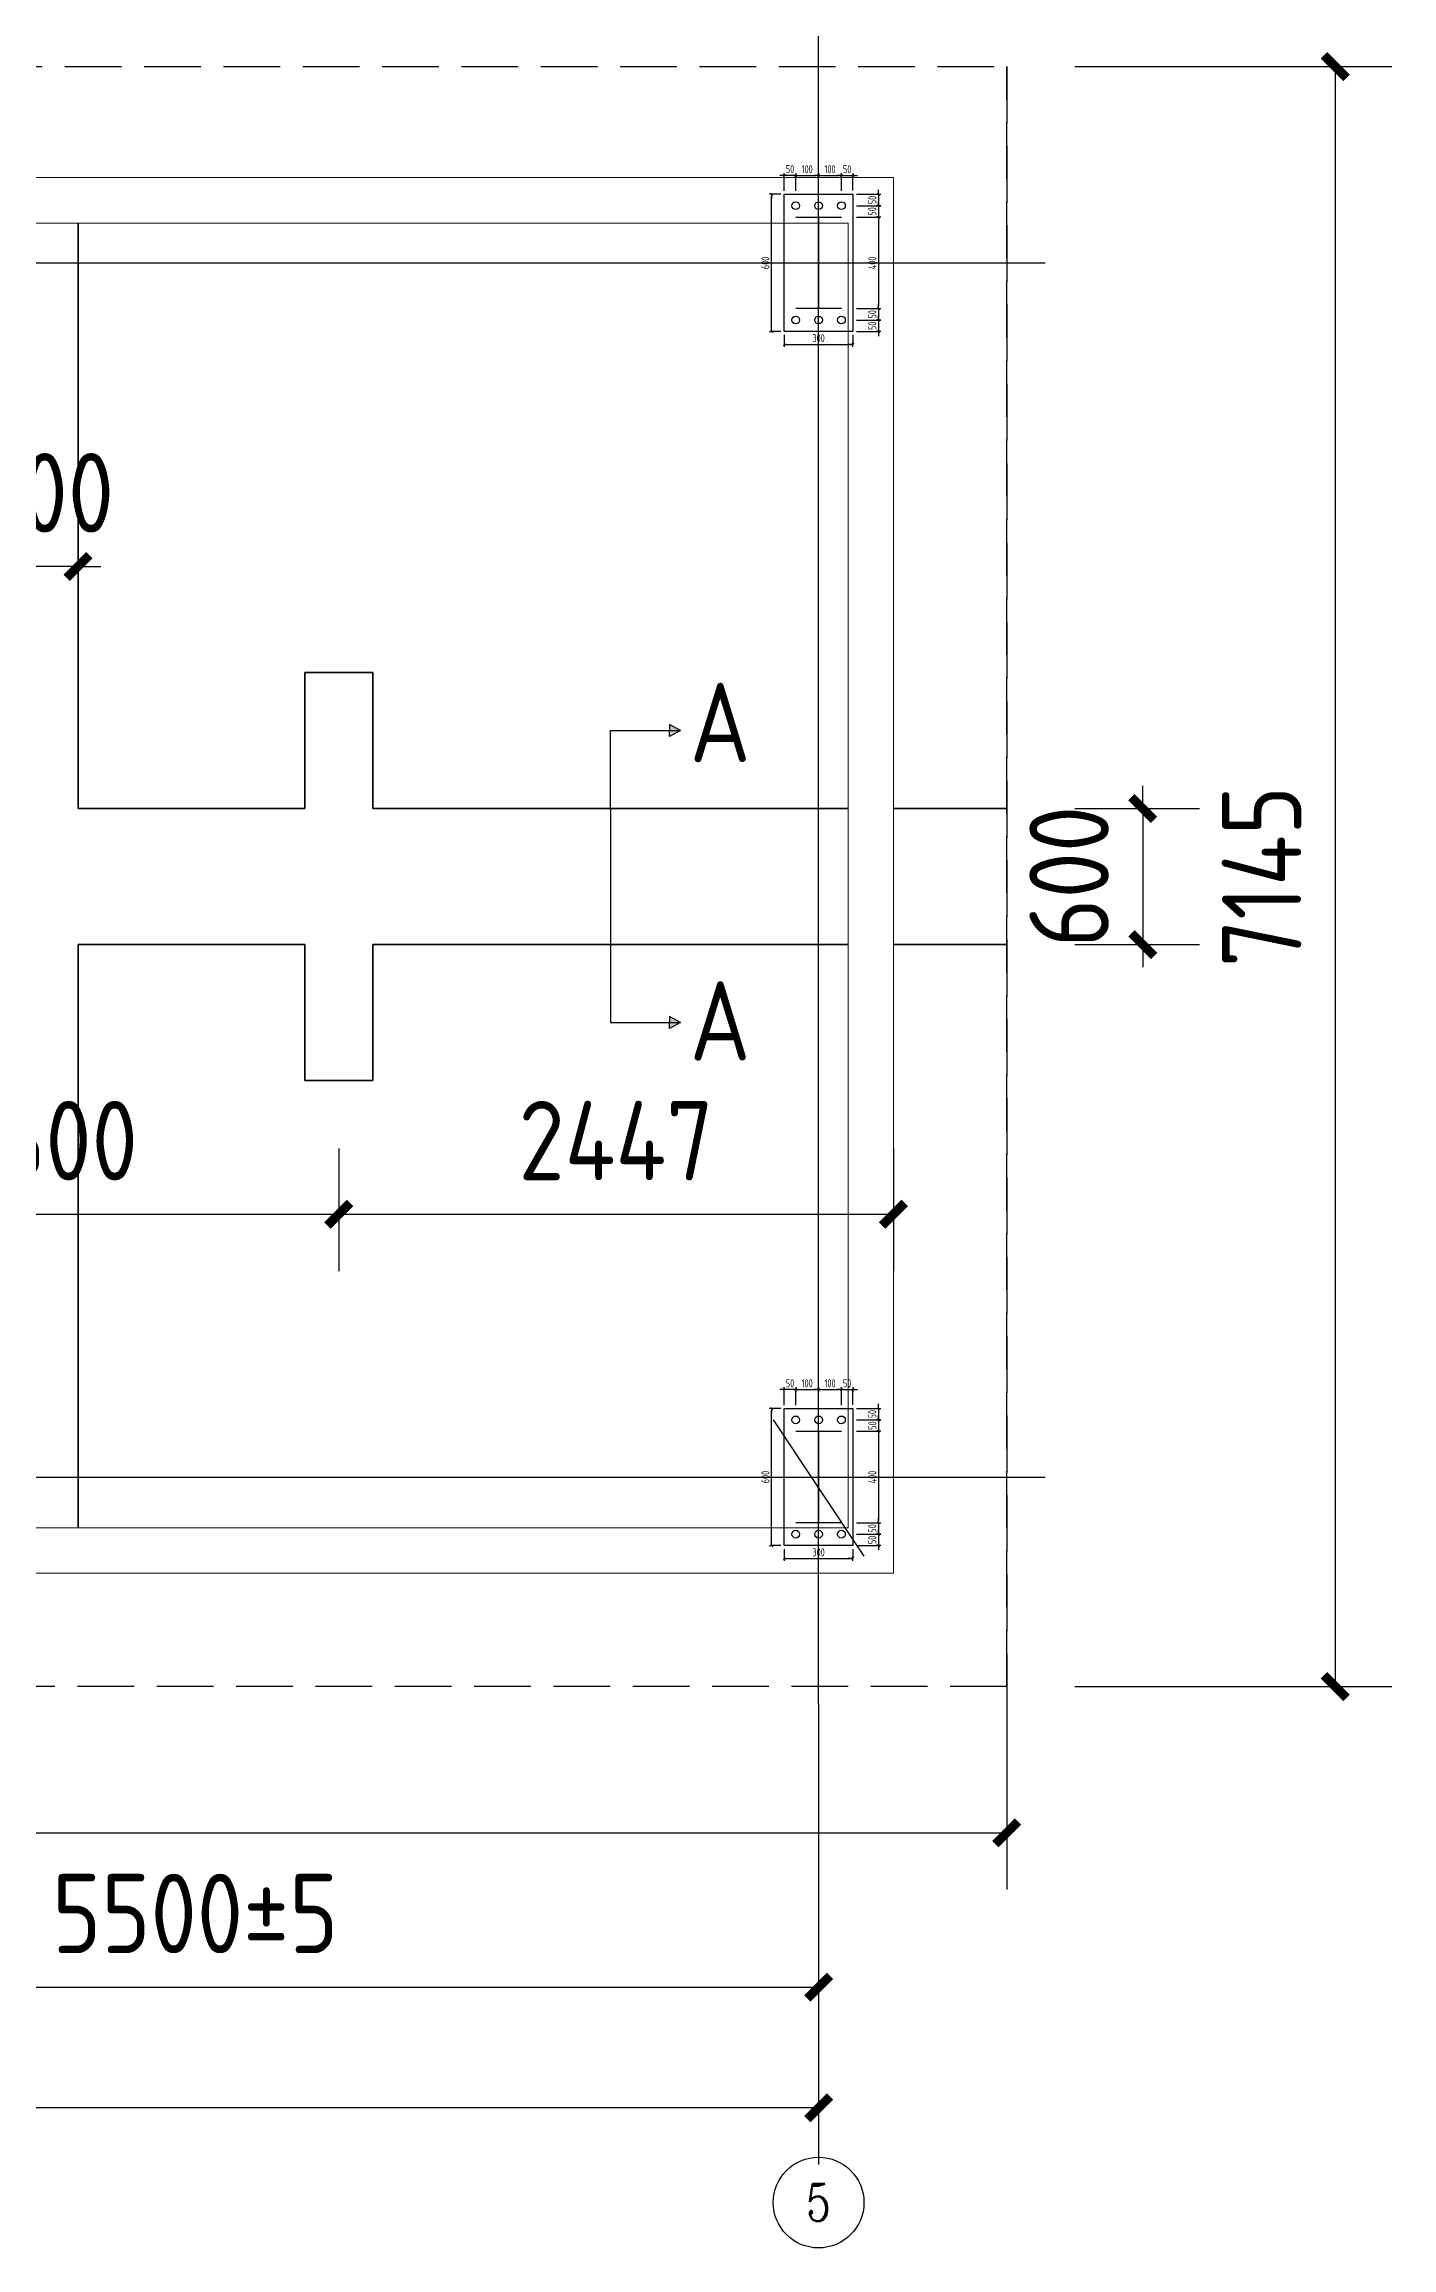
# Model space of a CAD drawing. Extents: x 1129386 to 1341523, y 309636 to 351636.
# Drawn here: x 1317348 to 1323294, y 335502 to 345222 of the extents above; entities that cross this region are included whole.
import ezdxf
from ezdxf.enums import TextEntityAlignment as Align

# ---------------------------------------------------------------- set-up
doc = ezdxf.new("R2010")
doc.units = 0
doc.header["$LTSCALE"] = 1000
doc.header["$MEASUREMENT"] = 0
doc.linetypes.add('DASH', pattern=[0.35, 0.25, -0.1])
for name, color, linetype in [('1', 7, 'Continuous'), ('9', 3, 'Continuous'), ('AXIS', 3, 'Continuous'), ('AXIS_TEXT', 7, 'Continuous'), ('DOTE', 1, 'Continuous')]:
    doc.layers.add(name, color=color, linetype=linetype)
doc.styles.add('_TCH_AXIS', font='COMPLEX', dxfattribs={"bigfont": 'GBCBIG'})
doc.styles.add('COMPLEX', font='COMPLEX')
doc.styles.add('HZ', font='tssdeng.shx', dxfattribs={"width": 0.7, "bigfont": 'tssdchn.shx'})
doc.styles.get("Standard").update_dxf_attribs({"font": 'gbenor.shx', "bigfont": 'gbcbig.shx'})
doc.dimstyles.new('1-1', dxfattribs={"dimscale": 100, "dimtxt": 3.5, "dimasz": 1, "dimexe": 0, "dimexo": 1.5, "dimgap": 1, "dimtad": 1, "dimdec": 0, "dimzin": 0, "dimdsep": 46, "dimtxsty": 'HZ', "dimblk": 'TJDIM', "dimcen": 0, "dimclrd": 3, "dimclre": 3, "dimclrt": 7, "dimaunit": 1, "dimadec": 0, "dimazin": 0, "dimtfac": 1, "dimtdec": 0, "dimtix": 1, "dimtmove": 2, "dimatfit": 3, "dimldrblk": 'TJDIM', "dimfxl": 0, "dimtolj": 1, "dimarcsym": 0})
doc.dimstyles.new('STANDARD$0', dxfattribs={"dimscale": 100, "dimtxt": 3.5, "dimasz": 1, "dimexe": 2.5, "dimexo": 3, "dimgap": 1.5, "dimtad": 1, "dimdec": 0, "dimzin": 0, "dimdsep": 46, "dimtxsty": 'Standard', "dimblk": 'ARCHTICK', "dimcen": 0.09, "dimadec": 0, "dimazin": 0, "dimtfac": 1, "dimtdec": 0, "dimtix": 1, "dimtmove": 2, "dimatfit": 3, "dimldrblk": 'ARCHTICK', "dimfxl": 1, "dimtolj": 1, "dimtzin": 0, "dimarcsym": 0})

# ---------------------------------------------------------------- blocks, each defined once
blk = doc.blocks.new('_ArchTick')
at = {"color": 0, "linetype": 'ByBlock', "const_width": 0.4}
blk.add_lwpolyline([(-0.5, -0.5), (0.5, 0.5)], dxfattribs=at)
blk = doc.blocks.new('*D97')
at = {"color": 0, "lineweight": -2}
for p, q in [((1315264.8, 337601.9), (1315264.8, 336401.9)), ((1320764.8, 337601.9), (1320764.8, 336401.9))]:
    blk.add_line(p, q, dxfattribs=at)
at = {"color": 0, "linetype": 'ByBlock', "lineweight": -2}
blk.add_line((1315264.8, 336651.9), (1320764.8, 336651.9), dxfattribs=at)
at = {"layer": 'Defpoints', "color": 0}
for p in [(1315264.8, 337901.9), (1320764.8, 337901.9), (1320764.8, 336651.9)]:
    blk.add_point(p, dxfattribs=at)
at = {"color": 0, "lineweight": -2, "xscale": 100, "yscale": 100, "zscale": 100, "rotation": 180}
blk.add_blockref('_ArchTick', (1315264.8, 336651.9), dxfattribs=at)
at = {"color": 0, "lineweight": -2, "xscale": 100, "yscale": 100, "zscale": 100}
blk.add_blockref('_ArchTick', (1320764.8, 336651.9), dxfattribs=at)
at = {"color": 0, "insert": (1318014.8, 336976.9), "char_height": 350, "attachment_point": 5}
blk.add_mtext('\\A1;5500±5', dxfattribs=at)
blk = doc.blocks.new('*D98')
at = {"color": 0, "lineweight": -2}
for p, q in [((1300864.8, 337601.9), (1300864.8, 335869.5)), ((1320764.8, 337601.9), (1320764.8, 335869.5))]:
    blk.add_line(p, q, dxfattribs=at)
at = {"color": 0, "linetype": 'ByBlock', "lineweight": -2}
for p, q in [((1300864.8, 336119.5), (1310664.8, 336119.5)), ((1320764.8, 336119.5), (1313498.1, 336119.5))]:
    blk.add_line(p, q, dxfattribs=at)
at = {"layer": 'Defpoints', "color": 0}
for p in [(1300864.8, 337901.9), (1320764.8, 337901.9), (1320764.8, 336119.5)]:
    blk.add_point(p, dxfattribs=at)
at = {"color": 0, "lineweight": -2, "xscale": 100, "yscale": 100, "zscale": 100, "rotation": 180}
blk.add_blockref('_ArchTick', (1300864.8, 336119.5), dxfattribs=at)
at = {"color": 0, "lineweight": -2, "xscale": 100, "yscale": 100, "zscale": 100}
blk.add_blockref('_ArchTick', (1320764.8, 336119.5), dxfattribs=at)
at = {"color": 0, "insert": (1312081.4, 336444.5), "char_height": 350, "attachment_point": 5}
blk.add_mtext('\\A1;19900%%P10', dxfattribs=at)
blk = doc.blocks.new('_AXISO')
blk.add_circle((0, 0), 0.5)
at = {"layer": 'AXIS_TEXT', "style": 'COMPLEX', "width": 1.041667}
blk.add_attdef('A', text='', height=0.56, dxfattribs=at).set_placement((-0.25, -0.28), (0.25, -0.28), align=Align.FIT)
blk = doc.blocks.new('*D102')
at = {"color": 0, "lineweight": -2}
for p, q in [((1321894.8, 345122.7), (1323294.1, 345122.7)), ((1321894.8, 337977.7), (1323294.1, 337977.7))]:
    blk.add_line(p, q, dxfattribs=at)
at = {"color": 0, "linetype": 'ByBlock', "lineweight": -2}
blk.add_line((1323044.1, 345122.7), (1323044.1, 337977.7), dxfattribs=at)
at = {"layer": 'Defpoints', "color": 0}
for p in [(1321594.8, 345122.7), (1321594.8, 337977.7), (1323044.1, 337977.7)]:
    blk.add_point(p, dxfattribs=at)
at = {"color": 0, "lineweight": -2, "xscale": 100, "yscale": 100, "zscale": 100}
for p, rotation in [((1323044.1, 345122.7), 90), ((1323044.1, 337977.7), 270)]:
    blk.add_blockref('_ArchTick', p, dxfattribs=dict(at, rotation=rotation))
at = {"color": 0, "insert": (1322719.1, 341550.2), "char_height": 350, "attachment_point": 5, "rotation": 90}
blk.add_mtext('\\A1;7145', dxfattribs=at)
blk = doc.blocks.new('*D103')
at = {"color": 0, "lineweight": -2}
for p, q in [((1308689.8, 338011.3), (1308689.8, 337082.7)), ((1321594.8, 338011.3), (1321594.8, 337082.7))]:
    blk.add_line(p, q, dxfattribs=at)
at = {"color": 0, "linetype": 'ByBlock', "lineweight": -2}
blk.add_line((1308689.8, 337332.7), (1321594.8, 337332.7), dxfattribs=at)
at = {"layer": 'Defpoints', "color": 0}
for p in [(1308689.8, 338311.3), (1321594.8, 338311.3), (1321594.8, 337332.7)]:
    blk.add_point(p, dxfattribs=at)
at = {"color": 0, "lineweight": -2, "xscale": 100, "yscale": 100, "zscale": 100, "rotation": 180}
blk.add_blockref('_ArchTick', (1308689.8, 337332.7), dxfattribs=at)
at = {"color": 0, "lineweight": -2, "xscale": 100, "yscale": 100, "zscale": 100}
blk.add_blockref('_ArchTick', (1321594.8, 337332.7), dxfattribs=at)
at = {"color": 0, "insert": (1315142.3, 337657.7), "char_height": 350, "attachment_point": 5}
blk.add_mtext('\\A1;12905', dxfattribs=at)
blk = doc.blocks.new('*D105')
at = {"color": 0, "linetype": 'ByBlock', "lineweight": -2}
for p, q in [((1322194.9, 341850.2), (1322194.9, 341950.2)), ((1322194.9, 341850.2), (1322194.9, 341250.2)), ((1322194.9, 341250.2), (1322194.9, 341150.2))]:
    blk.add_line(p, q, dxfattribs=at)
at = {"color": 0, "lineweight": -2}
for p, q in [((1321894.8, 341850.2), (1322444.9, 341850.2)), ((1321894.8, 341250.2), (1322444.9, 341250.2))]:
    blk.add_line(p, q, dxfattribs=at)
at = {"layer": 'Defpoints', "color": 0}
for p in [(1321594.8, 341850.2), (1321594.8, 341250.2), (1322194.9, 341250.2)]:
    blk.add_point(p, dxfattribs=at)
at = {"color": 0, "lineweight": -2, "xscale": 100, "yscale": 100, "zscale": 100}
for p, rotation in [((1322194.9, 341850.2), 270), ((1322194.9, 341250.2), 90)]:
    blk.add_blockref('_ArchTick', p, dxfattribs=dict(at, rotation=rotation))
at = {"color": 0, "insert": (1321869.9, 341550.2), "char_height": 350, "attachment_point": 5, "rotation": 90}
blk.add_mtext('\\A1;600', dxfattribs=at)
blk = doc.blocks.new('*D109')
at = {"color": 0, "lineweight": -2}
for p, q in [((1316047.8, 340350.2), (1316047.8, 339810.5)), ((1318647.8, 340350.2), (1318647.8, 339810.5))]:
    blk.add_line(p, q, dxfattribs=at)
at = {"color": 0, "linetype": 'ByBlock', "lineweight": -2}
blk.add_line((1316047.8, 340060.5), (1318647.8, 340060.5), dxfattribs=at)
at = {"layer": 'Defpoints', "color": 0}
for p in [(1316047.8, 340650.2), (1318647.8, 340650.2), (1318647.8, 340060.5)]:
    blk.add_point(p, dxfattribs=at)
at = {"color": 0, "lineweight": -2, "xscale": 100, "yscale": 100, "zscale": 100, "rotation": 180}
blk.add_blockref('_ArchTick', (1316047.8, 340060.5), dxfattribs=at)
at = {"color": 0, "lineweight": -2, "xscale": 100, "yscale": 100, "zscale": 100}
blk.add_blockref('_ArchTick', (1318647.8, 340060.5), dxfattribs=at)
at = {"color": 0, "insert": (1317347.8, 340385.5), "char_height": 350, "attachment_point": 5}
blk.add_mtext('\\A1;2600', dxfattribs=at)
blk = doc.blocks.new('*D111')
at = {"color": 0, "lineweight": -2}
for p, q in [((1317197.8, 343217.9), (1317197.8, 343167.9)), ((1317497.8, 343217.9), (1317497.8, 343167.9))]:
    blk.add_line(p, q, dxfattribs=at)
at = {"color": 0, "linetype": 'ByBlock', "lineweight": -2}
for p, q in [((1317197.8, 342917.9), (1317097.8, 342917.9)), ((1317497.8, 342917.9), (1317197.8, 342917.9)), ((1317497.8, 342917.9), (1317597.8, 342917.9))]:
    blk.add_line(p, q, dxfattribs=at)
at = {"layer": 'Defpoints', "color": 0}
for p in [(1317197.8, 342917.9), (1317197.8, 342917.9), (1317497.8, 342917.9)]:
    blk.add_point(p, dxfattribs=at)
at = {"color": 0, "lineweight": -2, "xscale": 100, "yscale": 100, "zscale": 100}
blk.add_blockref('_ArchTick', (1317197.8, 342917.9), dxfattribs=at)
at = {"color": 0, "lineweight": -2, "xscale": 100, "yscale": 100, "zscale": 100, "rotation": 180}
blk.add_blockref('_ArchTick', (1317497.8, 342917.9), dxfattribs=at)
at = {"color": 0, "insert": (1317347.8, 343242.9), "char_height": 350, "attachment_point": 5}
blk.add_mtext('\\A1;300', dxfattribs=at)
blk = doc.blocks.new('TJDIM')
at = {"color": 2, "const_width": 0.45}
blk.add_lwpolyline([(-0.5, -0.5), (0.5, 0.5)], dxfattribs=at)
at = {"layer": '9', "color": 3, "linetype": 'Continuous'}
for p, q in [((0, 0), (-2, 0)), ((0, -1), (0, 1))]:
    blk.add_line(p, q, dxfattribs=at)
blk = doc.blocks.new('*D62')
at = {"layer": '1', "color": 3, "lineweight": -2}
for p, q in [((1149622, 398009), (1149622, 398687)), ((1150622, 398009), (1150622, 398687))]:
    blk.add_line(p, q, dxfattribs=at)
at = {"layer": '1', "color": 3, "linetype": 'ByBlock', "lineweight": -2}
blk.add_line((1149722, 398687), (1150522, 398687), dxfattribs=at)
at = {"layer": 'Defpoints', "color": 0}
for p in [(1150622, 398687), (1149622, 397859), (1150622, 397859)]:
    blk.add_point(p, dxfattribs=at)
at = {"layer": '1', "color": 3, "lineweight": -2, "xscale": 100, "yscale": 100, "zscale": 100, "rotation": 180}
blk.add_blockref('TJDIM', (1149622, 398687), dxfattribs=at)
at = {"layer": '1', "color": 3, "lineweight": -2, "xscale": 100, "yscale": 100, "zscale": 100}
blk.add_blockref('TJDIM', (1150622, 398687), dxfattribs=at)
at = {"layer": '1', "color": 7, "insert": (1150122, 398962), "char_height": 350, "attachment_point": 5, "style": 'HZ'}
blk.add_mtext('\\A1;100', dxfattribs=at)
blk = doc.blocks.new('*D63')
at = {"layer": '1', "color": 3, "linetype": 'ByBlock', "lineweight": -2}
for p, q in [((1149022, 398687), (1148922, 398687)), ((1149622, 398687), (1149122, 398687)), ((1149722, 398687), (1149822, 398687))]:
    blk.add_line(p, q, dxfattribs=at)
at = {"layer": '1', "color": 3, "lineweight": -2}
for p, q in [((1149122, 398009), (1149122, 398687)), ((1149622, 398009), (1149622, 398687))]:
    blk.add_line(p, q, dxfattribs=at)
at = {"layer": 'Defpoints', "color": 0}
for p in [(1149122, 398687), (1149122, 397859), (1149622, 397859)]:
    blk.add_point(p, dxfattribs=at)
at = {"layer": '1', "color": 3, "lineweight": -2, "xscale": 100, "yscale": 100, "zscale": 100}
blk.add_blockref('TJDIM', (1149122, 398687), dxfattribs=at)
at = {"layer": '1', "color": 3, "lineweight": -2, "xscale": 100, "yscale": 100, "zscale": 100, "rotation": 180}
blk.add_blockref('TJDIM', (1149622, 398687), dxfattribs=at)
at = {"layer": '1', "color": 7, "insert": (1149372, 398962), "char_height": 350, "attachment_point": 5, "style": 'HZ'}
blk.add_mtext('\\A1;50', dxfattribs=at)
blk = doc.blocks.new('*D64')
at = {"layer": '1', "color": 3, "lineweight": -2}
for p, q in [((1150622, 398009), (1150622, 398687)), ((1151622, 398009), (1151622, 398687))]:
    blk.add_line(p, q, dxfattribs=at)
at = {"layer": '1', "color": 3, "linetype": 'ByBlock', "lineweight": -2}
blk.add_line((1150722, 398687), (1151522, 398687), dxfattribs=at)
at = {"layer": 'Defpoints', "color": 0}
for p in [(1151622, 398687), (1150622, 397859), (1151622, 397859)]:
    blk.add_point(p, dxfattribs=at)
at = {"layer": '1', "color": 3, "lineweight": -2, "xscale": 100, "yscale": 100, "zscale": 100, "rotation": 180}
blk.add_blockref('TJDIM', (1150622, 398687), dxfattribs=at)
at = {"layer": '1', "color": 3, "lineweight": -2, "xscale": 100, "yscale": 100, "zscale": 100}
blk.add_blockref('TJDIM', (1151622, 398687), dxfattribs=at)
at = {"layer": '1', "color": 7, "insert": (1151122, 398962), "char_height": 350, "attachment_point": 5, "style": 'HZ'}
blk.add_mtext('\\A1;100', dxfattribs=at)
blk = doc.blocks.new('*D65')
at = {"layer": '1', "color": 3, "linetype": 'ByBlock', "lineweight": -2}
for p, q in [((1151522, 398687), (1151422, 398687)), ((1151622, 398687), (1152122, 398687)), ((1152222, 398687), (1152322, 398687))]:
    blk.add_line(p, q, dxfattribs=at)
at = {"layer": '1', "color": 3, "lineweight": -2}
for p, q in [((1151622, 398009), (1151622, 398687)), ((1152122, 398025), (1152122, 398687))]:
    blk.add_line(p, q, dxfattribs=at)
at = {"layer": 'Defpoints', "color": 0}
for p in [(1152122, 398687), (1151622, 397859), (1152122, 397875)]:
    blk.add_point(p, dxfattribs=at)
at = {"layer": '1', "color": 3, "lineweight": -2, "xscale": 100, "yscale": 100, "zscale": 100}
blk.add_blockref('TJDIM', (1151622, 398687), dxfattribs=at)
at = {"layer": '1', "color": 3, "lineweight": -2, "xscale": 100, "yscale": 100, "zscale": 100, "rotation": 180}
blk.add_blockref('TJDIM', (1152122, 398687), dxfattribs=at)
at = {"layer": '1', "color": 7, "insert": (1151872, 398962), "char_height": 350, "attachment_point": 5, "style": 'HZ'}
blk.add_mtext('\\A1;50', dxfattribs=at)
blk = doc.blocks.new('*D66')
at = {"layer": '1', "color": 3, "lineweight": -2}
for p, q in [((1152280, 397363), (1153247, 397363)), ((1152280, 396863), (1153247, 396863))]:
    blk.add_line(p, q, dxfattribs=at)
at = {"layer": '1', "color": 3, "linetype": 'ByBlock', "lineweight": -2}
for p, q in [((1153247, 397463), (1153247, 397563)), ((1153247, 397363), (1153247, 396863)), ((1153247, 396763), (1153247, 396663))]:
    blk.add_line(p, q, dxfattribs=at)
at = {"layer": 'Defpoints', "color": 0}
for p in [(1152130, 397363), (1152130, 396863), (1153247, 396863)]:
    blk.add_point(p, dxfattribs=at)
at = {"layer": '1', "color": 3, "lineweight": -2, "xscale": 100, "yscale": 100, "zscale": 100}
for p, rotation in [((1153247, 397363), 270), ((1153247, 396863), 90)]:
    blk.add_blockref('TJDIM', p, dxfattribs=dict(at, rotation=rotation))
at = {"layer": '1', "color": 7, "insert": (1152972, 397113), "char_height": 350, "attachment_point": 5, "rotation": 90, "style": 'HZ'}
blk.add_mtext('\\A1;50', dxfattribs=at)
blk = doc.blocks.new('*D67')
at = {"layer": '1', "color": 3, "lineweight": -2}
for p, q in [((1152280, 396863), (1153247, 396863)), ((1152280, 392863), (1153247, 392863))]:
    blk.add_line(p, q, dxfattribs=at)
at = {"layer": '1', "color": 3, "linetype": 'ByBlock', "lineweight": -2}
blk.add_line((1153247, 396763), (1153247, 392963), dxfattribs=at)
at = {"layer": 'Defpoints', "color": 0}
for p in [(1152130, 396863), (1152130, 392863), (1153247, 392863)]:
    blk.add_point(p, dxfattribs=at)
at = {"layer": '1', "color": 3, "lineweight": -2, "xscale": 100, "yscale": 100, "zscale": 100}
for p, rotation in [((1153247, 396863), 90), ((1153247, 392863), 270)]:
    blk.add_blockref('TJDIM', p, dxfattribs=dict(at, rotation=rotation))
at = {"layer": '1', "color": 7, "insert": (1152972, 394863), "char_height": 350, "attachment_point": 5, "rotation": 90, "style": 'HZ'}
blk.add_mtext('\\A1;400', dxfattribs=at)
blk = doc.blocks.new('*D68')
at = {"layer": '1', "color": 3, "lineweight": -2}
for p, q in [((1152280, 392863), (1153247, 392863)), ((1152280, 392363), (1153247, 392363))]:
    blk.add_line(p, q, dxfattribs=at)
at = {"layer": '1', "color": 3, "linetype": 'ByBlock', "lineweight": -2}
for p, q in [((1153247, 392963), (1153247, 393063)), ((1153247, 392863), (1153247, 392363)), ((1153247, 392263), (1153247, 392163))]:
    blk.add_line(p, q, dxfattribs=at)
at = {"layer": 'Defpoints', "color": 0}
for p in [(1152130, 392863), (1152130, 392363), (1153247, 392363)]:
    blk.add_point(p, dxfattribs=at)
at = {"layer": '1', "color": 3, "lineweight": -2, "xscale": 100, "yscale": 100, "zscale": 100}
for p, rotation in [((1153247, 392863), 270), ((1153247, 392363), 90)]:
    blk.add_blockref('TJDIM', p, dxfattribs=dict(at, rotation=rotation))
at = {"layer": '1', "color": 7, "insert": (1152972, 392613), "char_height": 350, "attachment_point": 5, "rotation": 90, "style": 'HZ'}
blk.add_mtext('\\A1;50', dxfattribs=at)
blk = doc.blocks.new('*D69')
at = {"layer": '1', "color": 3, "lineweight": -2}
for p, q in [((1149122, 391713), (1149122, 391296)), ((1152122, 391713), (1152122, 391296))]:
    blk.add_line(p, q, dxfattribs=at)
at = {"layer": '1', "color": 3, "linetype": 'ByBlock', "lineweight": -2}
blk.add_line((1149222, 391296), (1152022, 391296), dxfattribs=at)
at = {"layer": 'Defpoints', "color": 0}
for p in [(1149122, 391863), (1152122, 391863), (1152122, 391296)]:
    blk.add_point(p, dxfattribs=at)
at = {"layer": '1', "color": 3, "lineweight": -2, "xscale": 100, "yscale": 100, "zscale": 100, "rotation": 180}
blk.add_blockref('TJDIM', (1149122, 391296), dxfattribs=at)
at = {"layer": '1', "color": 3, "lineweight": -2, "xscale": 100, "yscale": 100, "zscale": 100}
blk.add_blockref('TJDIM', (1152122, 391296), dxfattribs=at)
at = {"layer": '1', "color": 7, "insert": (1150622, 391571), "char_height": 350, "attachment_point": 5, "style": 'HZ'}
blk.add_mtext('\\A1;300', dxfattribs=at)
blk = doc.blocks.new('*D70')
at = {"layer": '1', "color": 3, "lineweight": -2}
for p, q in [((1148972, 397863), (1148569, 397863)), ((1148972, 391863), (1148569, 391863))]:
    blk.add_line(p, q, dxfattribs=at)
at = {"layer": '1', "color": 3, "linetype": 'ByBlock', "lineweight": -2}
blk.add_line((1148569, 391963), (1148569, 397763), dxfattribs=at)
at = {"layer": 'Defpoints', "color": 0}
for p in [(1148569, 397863), (1149122, 397863), (1149122, 391863)]:
    blk.add_point(p, dxfattribs=at)
at = {"layer": '1', "color": 3, "lineweight": -2, "xscale": 100, "yscale": 100, "zscale": 100}
for p, rotation in [((1148569, 397863), 90), ((1148569, 391863), 270)]:
    blk.add_blockref('TJDIM', p, dxfattribs=dict(at, rotation=rotation))
at = {"layer": '1', "color": 7, "insert": (1148294, 394863), "char_height": 350, "attachment_point": 5, "rotation": 90, "style": 'HZ'}
blk.add_mtext('\\A1;600', dxfattribs=at)
blk = doc.blocks.new('*D71')
at = {"layer": '1', "color": 3, "lineweight": -2}
for p, q in [((1152280, 397863), (1153247, 397863)), ((1152280, 397363), (1153247, 397363))]:
    blk.add_line(p, q, dxfattribs=at)
at = {"layer": '1', "color": 3, "linetype": 'ByBlock', "lineweight": -2}
for p, q in [((1153247, 397963), (1153247, 398063)), ((1153247, 397863), (1153247, 397363)), ((1153247, 397263), (1153247, 397163))]:
    blk.add_line(p, q, dxfattribs=at)
at = {"layer": 'Defpoints', "color": 0}
for p in [(1152130, 397863), (1152130, 397363), (1153247, 397363)]:
    blk.add_point(p, dxfattribs=at)
at = {"layer": '1', "color": 3, "lineweight": -2, "xscale": 100, "yscale": 100, "zscale": 100}
for p, rotation in [((1153247, 397863), 270), ((1153247, 397363), 90)]:
    blk.add_blockref('TJDIM', p, dxfattribs=dict(at, rotation=rotation))
at = {"layer": '1', "color": 7, "insert": (1152972, 397613), "char_height": 350, "attachment_point": 5, "rotation": 90, "style": 'HZ'}
blk.add_mtext('\\A1;50', dxfattribs=at)
blk = doc.blocks.new('*D72')
at = {"layer": '1', "color": 3, "lineweight": -2}
for p, q in [((1152280, 392363), (1153247, 392363)), ((1152280, 391863), (1153247, 391863))]:
    blk.add_line(p, q, dxfattribs=at)
at = {"layer": '1', "color": 3, "linetype": 'ByBlock', "lineweight": -2}
for p, q in [((1153247, 392463), (1153247, 392563)), ((1153247, 392363), (1153247, 391863)), ((1153247, 391763), (1153247, 391663))]:
    blk.add_line(p, q, dxfattribs=at)
at = {"layer": 'Defpoints', "color": 0}
for p in [(1152130, 392363), (1152130, 391863), (1153247, 391863)]:
    blk.add_point(p, dxfattribs=at)
at = {"layer": '1', "color": 3, "lineweight": -2, "xscale": 100, "yscale": 100, "zscale": 100}
for p, rotation in [((1153247, 392363), 270), ((1153247, 391863), 90)]:
    blk.add_blockref('TJDIM', p, dxfattribs=dict(at, rotation=rotation))
at = {"layer": '1', "color": 7, "insert": (1152972, 392113), "char_height": 350, "attachment_point": 5, "rotation": 90, "style": 'HZ'}
blk.add_mtext('\\A1;50', dxfattribs=at)
blk = doc.blocks.new('*D142')
at = {"color": 0, "lineweight": -2}
for p, q in [((1318647.8, 340350.2), (1318647.8, 339810.5)), ((1321094.8, 340350.2), (1321094.8, 339810.5))]:
    blk.add_line(p, q, dxfattribs=at)
at = {"color": 0, "linetype": 'ByBlock', "lineweight": -2}
blk.add_line((1318647.8, 340060.5), (1321094.8, 340060.5), dxfattribs=at)
at = {"layer": 'Defpoints', "color": 0}
for p in [(1318647.8, 340650.2), (1321094.8, 340650.2), (1321094.8, 340060.5)]:
    blk.add_point(p, dxfattribs=at)
at = {"color": 0, "lineweight": -2, "xscale": 100, "yscale": 100, "zscale": 100, "rotation": 180}
blk.add_blockref('_ArchTick', (1318647.8, 340060.5), dxfattribs=at)
at = {"color": 0, "lineweight": -2, "xscale": 100, "yscale": 100, "zscale": 100}
blk.add_blockref('_ArchTick', (1321094.8, 340060.5), dxfattribs=at)
at = {"color": 0, "insert": (1319871.3, 340385.5), "char_height": 350, "attachment_point": 5}
blk.add_mtext('\\A1;2447', dxfattribs=at)
blk = doc.blocks.new('C')
at = {"layer": '1', "color": 1}
for p, q in [((1149622.4, 396863.1), (1151622.4, 396863.1)), ((1150622.4, 396863.1), (1150622.4, 392863.1)), ((1151622.4, 392863.1), (1149622.4, 392863.1))]:
    blk.add_line(p, q, dxfattribs=at)
blk.add_lwpolyline([(1152122.4, 397863.1), (1152122.4, 391863.1), (1149122.4, 391863.1), (1149122.4, 397863.1)], close=True, dxfattribs=at)
for centre in [(1149622.4, 397363.1), (1150622.4, 397363.1), (1151622.4, 397363.1), (1149622.4, 392363.1), (1150622.4, 392363.1), (1151622.4, 392363.1)]:
    blk.add_circle(centre, 169.1, dxfattribs=at)
for base, p1, p2, text, picture, middle in [((1149122.4, 398686.5), (1149622.4, 397859.5), (1149122.4, 397859.5), '50', '*D63', (1149372.4, 398961.5)), ((1150622.4, 398686.5), (1149622.4, 397859.5), (1150622.4, 397859.5), '100', '*D62', (1150122.4, 398961.5)), ((1151622.4, 398686.5), (1150622.4, 397859.5), (1151622.4, 397859.5), '100', '*D64', (1151122.4, 398961.5)), ((1152122.4, 398686.5), (1151622.4, 397859.5), (1152122.4, 397874.5), '50', '*D65', (1151872.4, 398961.5)), ((1152122.4, 391295.5), (1149122.4, 391863.1), (1152122.4, 391863.1), '300', '*D69', (1150622.4, 391570.5))]:
    dim = blk.add_linear_dim(base=base, p1=p1, p2=p2, text=text, dimstyle='1-1', dxfattribs=at)
    dim.commit()
    dim.dimension.update_dxf_attribs({"geometry": picture, "text_midpoint": middle})
for base, p1, p2, text, picture, middle in [((1148568.8, 397863.1), (1149122.4, 391863.1), (1149122.4, 397863.1), '600', '*D70', (1148293.8, 394863.1)), ((1153247.5, 397363.1), (1152130.4, 397863.1), (1152130.4, 397363.1), '50', '*D71', (1152972.5, 397613.1)), ((1153247.5, 396863.1), (1152130.4, 397363.1), (1152130.4, 396863.1), '50', '*D66', (1152972.5, 397113.1)), ((1153247.5, 392863.1), (1152130.4, 396863.1), (1152130.4, 392863.1), '400', '*D67', (1152972.5, 394863.1)), ((1153247.5, 392363.1), (1152130.4, 392863.1), (1152130.4, 392363.1), '50', '*D68', (1152972.5, 392613.1)), ((1153247.5, 391863.1), (1152130.4, 392363.1), (1152130.4, 391863.1), '50', '*D72', (1152972.5, 392113.1))]:
    dim = blk.add_linear_dim(base=base, p1=p1, p2=p2, angle=90, text=text, dimstyle='1-1', dxfattribs=at)
    dim.commit()
    dim.dimension.update_dxf_attribs({"geometry": picture, "text_midpoint": middle})

msp = doc.modelspace()

# ---------------------------------------------------------------- hatches: boundary and pattern name
h = msp.add_hatch(color=256)
h.dxf.hatch_style = 1
h.paths.add_polyline_path([(1320155.8, 340905.9), (1320107.7, 340932.3), (1320107.7, 340905.9)])
h.paths.add_polyline_path([(1320107.7, 340879.5), (1320155.8, 340905.9), (1320107.7, 340905.9)])
h.paths.add_polyline_path([(1320107.7, 342168), (1320155.8, 342194.5), (1320107.7, 342194.5)])
h.paths.add_polyline_path([(1320155.8, 342194.5), (1320107.7, 342220.9), (1320107.7, 342194.5)])

# ---------------------------------------------------------------- linework, layer by layer
at = {"color": 7, "linetype": 'Continuous', "lineweight": 35}
for p, q in [((1317497.8, 341850.2), (1317497.8, 344432.7)), ((1318797.8, 342450.2), (1318497.8, 342450.2)), ((1318497.8, 342450.2), (1318497.8, 341850.2)), ((1318797.8, 341850.2), (1318797.8, 342450.2)), ((1318497.8, 341850.2), (1317497.8, 341850.2)), ((1320894.8, 341850.2), (1318797.8, 341850.2)), ((1321594.8, 341850.2), (1321094.8, 341850.2)), ((1317497.8, 341250.2), (1318497.8, 341250.2)), ((1317497.8, 338677.7), (1317497.8, 341250.2)), ((1318497.8, 341250.2), (1318497.8, 340650.2)), ((1318797.8, 340650.2), (1318797.8, 341250.2)), ((1318797.8, 341250.2), (1320894.8, 341250.2)), ((1321094.8, 341250.2), (1321594.8, 341250.2)), ((1318497.8, 340650.2), (1318797.8, 340650.2))]:
    msp.add_line(p, q, dxfattribs=at)
for p, q in [((1319846.3, 341850.2), (1319846.3, 342194.5)), ((1319846.3, 342194.5), (1320155.8, 342194.5)), ((1320155.8, 342194.5), (1320107.7, 342220.9)), ((1320107.7, 342220.9), (1320107.7, 342194.5)), ((1320155.8, 342194.5), (1320107.7, 342168)), ((1320107.7, 342168), (1320107.7, 342194.5)), ((1319846.3, 341850.2), (1319846.3, 341250.2)), ((1319846.3, 341250.2), (1319846.3, 340905.9)), ((1319846.3, 340905.9), (1320155.8, 340905.9)), ((1320155.8, 340905.9), (1320107.7, 340932.3)), ((1320107.7, 340932.3), (1320107.7, 340905.9)), ((1320155.8, 340905.9), (1320107.7, 340879.5)), ((1320107.7, 340879.5), (1320107.7, 340905.9)), ((1320564.8, 339153.5), (1320964.8, 338553.5))]:
    msp.add_line(p, q)
at = {"layer": '1', "color": 7, "linetype": 'DASH', "lineweight": 30}
for p, q in [((1308689.8, 345122.7), (1321594.8, 345122.7)), ((1308689.8, 345122.7), (1321594.8, 345122.7)), ((1321594.8, 337977.7), (1321594.8, 345122.7)), ((1321594.8, 345122.7), (1321594.8, 337977.7)), ((1321594.8, 337977.7), (1308689.8, 337977.7)), ((1321594.8, 337977.7), (1308689.8, 337977.7))]:
    msp.add_line(p, q, dxfattribs=at)
at = {"layer": '1', "color": 2, "linetype": 'Continuous', "lineweight": 13}
for p, q in [((1308819.8, 344632.7), (1321094.8, 344632.7)), ((1308819.8, 344632.7), (1321094.8, 344632.7)), ((1321094.8, 344632.7), (1321094.8, 338477.7)), ((1321094.8, 338477.7), (1321094.8, 344632.7)), ((1320894.8, 344432.7), (1308819.8, 344432.7)), ((1308819.8, 344432.7), (1320894.8, 344432.7)), ((1320894.8, 344432.7), (1320894.8, 338677.7)), ((1320894.8, 338677.7), (1320894.8, 344432.7)), ((1320894.8, 338677.7), (1308819.8, 338677.7)), ((1320894.8, 338677.7), (1308819.8, 338677.7)), ((1321094.8, 338477.7), (1308819.8, 338477.7)), ((1321094.8, 338477.7), (1308819.8, 338477.7))]:
    msp.add_line(p, q, dxfattribs=at)
at = {"layer": 'AXIS'}
msp.add_line((1320764.8, 337901.9), (1320764.8, 335901.9), dxfattribs=at)
at = {"layer": 'DOTE'}
for p, q in [((1320764.8, 337901.9), (1320764.8, 345256.9)), ((1299864.8, 344256.9), (1321764.8, 344256.9)), ((1299864.8, 338901.9), (1321764.8, 338901.9))]:
    msp.add_line(p, q, dxfattribs=at)

# ---------------------------------------------------------------- block references
at = {"xscale": 0.1008403360610828, "yscale": 0.1008403361483943, "zscale": 0.1008403361344538}
for p in [(1204735.6, 304438.7), (1204735.6, 299083.7)]:
    msp.add_blockref('C', p, dxfattribs=at)
at = {"layer": 'AXIS'}
ref = msp.add_blockref('_AXISO', (1320764.8, 335701.9), dxfattribs=dict(at, xscale=400, yscale=400, zscale=400))
ref.add_attrib('A', '5', dxfattribs={"layer": 'AXIS_TEXT', "height": 164.4, "style": '_TCH_AXIS', "width": 0.995025}).set_placement((1320710, 335619.7), (1320819.6, 335619.7), align=Align.FIT)

# ---------------------------------------------------------------- texts
at = {"char_height": 350, "width": 58.761, "attachment_point": 1}
for insert in [(1320196.3, 342405), (1320196.3, 341088.7)]:
    msp.add_mtext('A', dxfattribs=dict(at, insert=insert))

# ---------------------------------------------------------------- dimensions: what is measured, and where the dimension line sits
at = {"color": 3}
for base, p1, p2, picture, middle in [((1323044.1, 337977.7), (1321594.8, 345122.7), (1321594.8, 337977.7), '*D102', (1322719.1, 341550.2)), ((1322194.9, 341250.2), (1321594.8, 341850.2), (1321594.8, 341250.2), '*D105', (1321869.9, 341550.2))]:
    dim = msp.add_linear_dim(base=base, p1=p1, p2=p2, angle=90, dimstyle='STANDARD$0', override={"dimblk": 'ArchTick', "dimfxl": 0}, dxfattribs=at)
    dim.commit()
    dim.dimension.update_dxf_attribs({"geometry": picture, "text_midpoint": middle})
for base, p1, p2, override, picture, middle in [((1317197.8, 342917.9), (1317497.8, 342917.9), (1317197.8, 342917.9), {"dimblk": 'ArchTick', "dimfxl": 0}, '*D111', (1317347.8, 343242.9)), ((1318647.8, 340060.5), (1316047.8, 340650.2), (1318647.8, 340650.2), {"dimfxl": 0}, '*D109', (1317347.8, 340385.5)), ((1321094.8, 340060.5), (1318647.8, 340650.2), (1321094.8, 340650.2), {"dimblk": 'ArchTick', "dimfxl": 0}, '*D142', (1319871.3, 340385.5)), ((1321594.8, 337332.7), (1308689.8, 338311.3), (1321594.8, 338311.3), {"dimblk": 'ArchTick', "dimfxl": 0}, '*D103', (1315142.3, 337657.7))]:
    dim = msp.add_linear_dim(base=base, p1=p1, p2=p2, dimstyle='STANDARD$0', override=override, dxfattribs=at)
    dim.commit()
    dim.dimension.update_dxf_attribs({"geometry": picture, "text_midpoint": middle})
dim = msp.add_linear_dim(base=(1320764.8, 336119.5), p1=(1300864.8, 337901.9), p2=(1320764.8, 337901.9), angle=0, text='19900%%P10', dimstyle='STANDARD$0', override={"dimblk": 'ArchTick', "dimfxl": 0}, dxfattribs=at)
dim.commit()
dim.dimension.update_dxf_attribs({"geometry": '*D98', "text_midpoint": (1312081.4, 336444.5), "dimtype": 161})
dim = msp.add_aligned_dim(p1=(1315264.8, 337901.9), p2=(1320764.8, 337901.9), distance=-1250, text='5500±5', dimstyle='STANDARD$0', override={"dimblk": 'ArchTick', "dimfxl": 0}, dxfattribs=at)
dim.commit()
dim.dimension.update_dxf_attribs({"geometry": '*D97', "text_midpoint": (1318014.8, 336976.9)})

doc.saveas('drawing.dxf')
